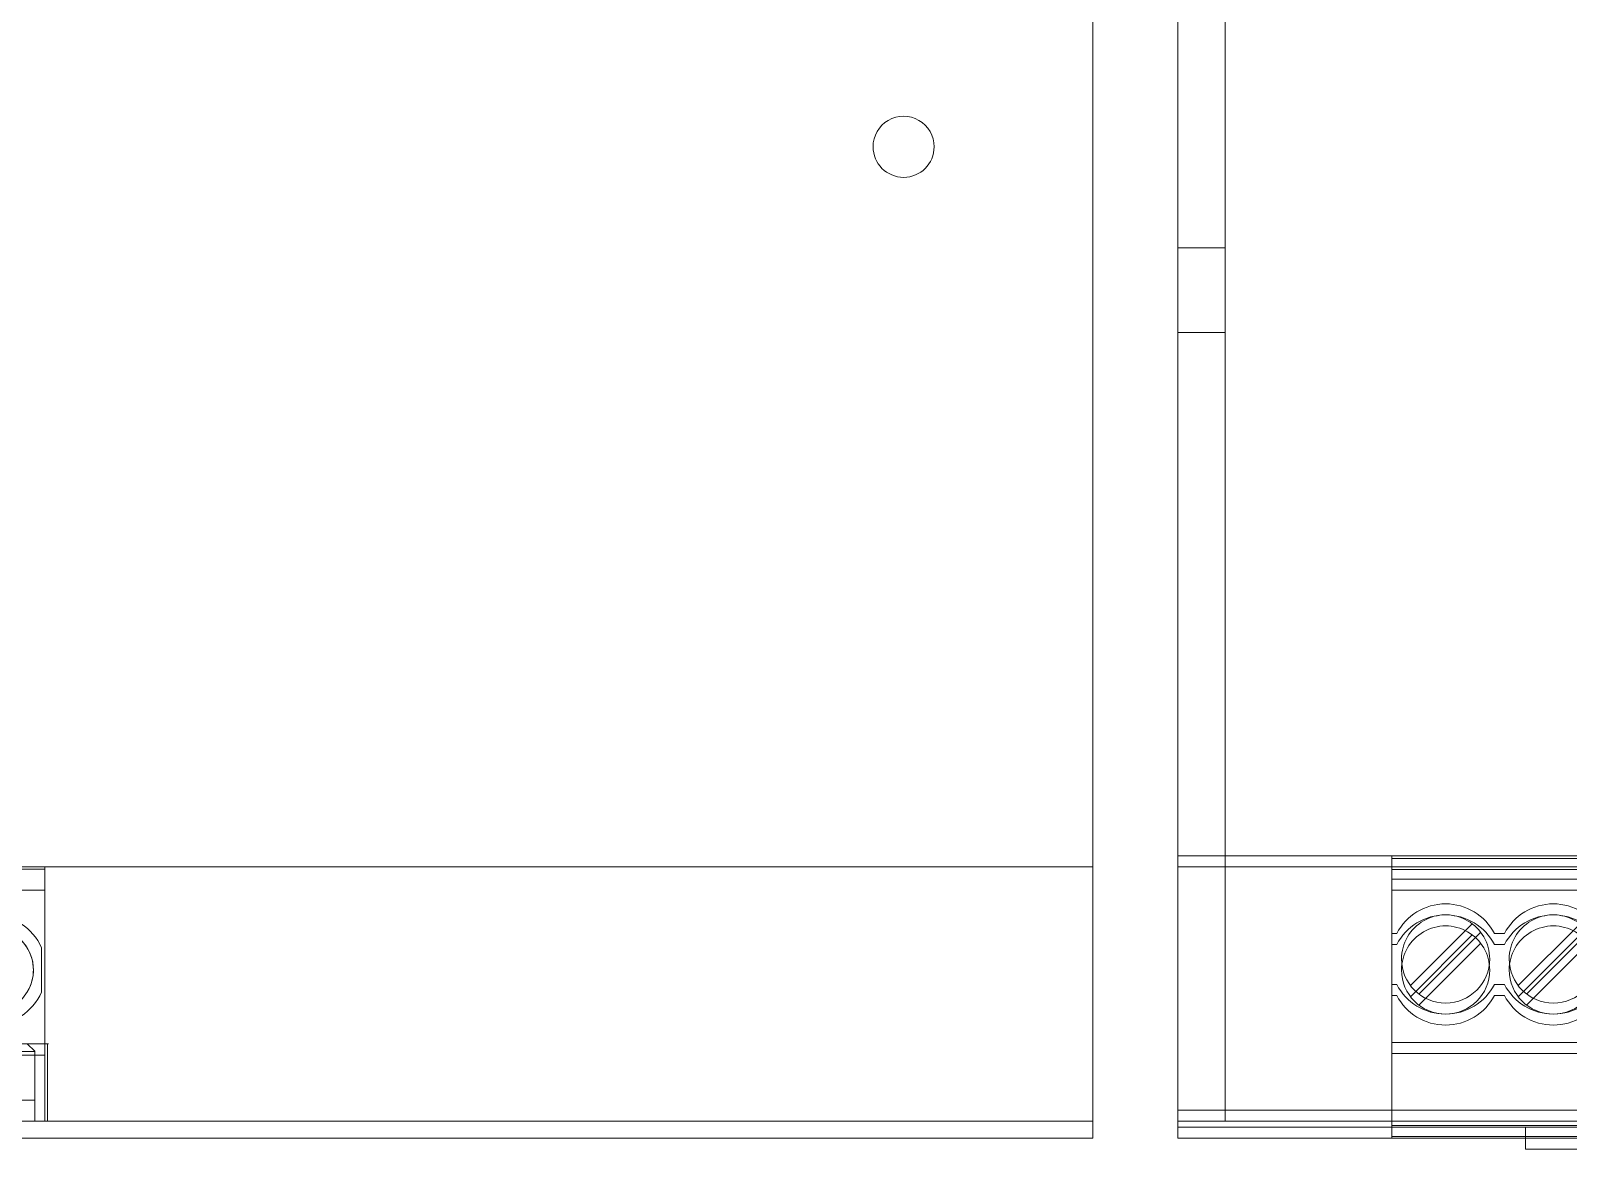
# Model space of a CAD drawing. Header units: millimetres. Extents: x 1359 to 3577, y 1333 to 3557.
# Drawn here: x 1902.6 to 1993.2, y 3145.9 to 3211.9 of the extents above; entities that cross this region are included whole.
import ezdxf

# ---------------------------------------------------------------- set-up
doc = ezdxf.new("R2010")
doc.units = ezdxf.units.MM
doc.layers.add('000-PI-Oprema', color=30, linetype='Continuous', lineweight=5)
doc.layers.add('000-SI-Oprema', color=30, linetype='Continuous', lineweight=0)
doc.layers.add('002-PI-Kabelska kanalica', color=150, linetype='Continuous')

# ---------------------------------------------------------------- blocks, each defined once
blk = doc.blocks.new('QUINT_DIODE')
at = {"layer": '000-PI-Oprema', "color": 0, "linetype": 'ByBlock', "lineweight": 0}
for p, q in [((-47.799, 1.65), (-47.799, 129.65)), ((-47.799, 1), (-47.799, 129)), ((-50.599, 120.65), (-50.599, 16.65)), ((-50.599, 120), (-50.599, 16)), ((-50.599, 16.65), (-50.599, 16.65)), ((0, 16.65), (-50.599, 16.65)), ((-50.599, 16.65), (-50.599, 16.65)), ((-50.599, 16.65), (-50.599, 0.65)), ((-37.989, 16.65), (-37.989, 16.65)), ((-37.989, 16.65), (-37.989, 16.5)), ((-37.989, 16.5), (-37.989, 15.272)), ((-37.989, 16.5), (-12.589, 16.5)), ((0, 16), (-50.599, 16)), ((-50.599, 16), (-50.599, 16)), ((-50.599, 16), (-50.599, 0)), ((-37.989, 16), (-37.989, 16)), ((-37.989, 16), (-37.989, 15.85)), ((-37.989, 15.85), (-37.989, 14.622)), ((-37.989, 15.85), (-12.589, 15.85)), ((-37.989, 15.272), (-37.989, 12.07)), ((-12.589, 15.272), (-37.989, 15.272)), ((-37.989, 14.622), (-37.989, 11.42)), ((-12.589, 14.622), (-37.989, 14.622)), ((-37.989, 12.07), (-37.989, 12.07)), ((-37.989, 12.07), (-37.697, 12.07)), ((-37.989, 12.07), (-37.989, 9.07)), ((-37.697, 12.07), (-37.697, 12.07)), ((-33.24, 12.639), (-36.884, 8.996)), ((-33.24, 11.989), (-36.884, 8.346)), ((-36.389, 8.501), (-32.745, 12.144)), ((-33.24, 12.639), (-33.24, 12.639)), ((-33.24, 11.989), (-33.24, 11.989)), ((-32.745, 12.144), (-32.745, 12.144)), ((-31.931, 12.07), (-31.931, 12.07)), ((-31.347, 12.07), (-31.931, 12.07)), ((-31.347, 12.07), (-31.347, 12.07)), ((-26.89, 12.639), (-30.534, 8.996)), ((-26.89, 11.989), (-30.534, 8.346)), ((-30.039, 8.501), (-26.395, 12.144)), ((-37.989, 11.42), (-37.989, 11.42)), ((-37.989, 11.42), (-37.697, 11.42)), ((-37.989, 11.42), (-37.989, 8.42)), ((-37.697, 11.42), (-37.697, 11.42)), ((-36.389, 7.851), (-32.745, 11.494)), ((-32.745, 11.494), (-32.745, 11.494)), ((-31.931, 11.42), (-31.931, 11.42)), ((-31.347, 11.42), (-31.931, 11.42)), ((-31.347, 11.42), (-31.347, 11.42)), ((-30.039, 7.851), (-26.395, 11.494)), ((-37.414, 10.57), (-37.414, 10.57)), ((-32.214, 10.57), (-32.214, 10.57)), ((-31.064, 10.57), (-31.064, 10.57)), ((-37.989, 9.07), (-37.989, 5.65)), ((-37.989, 9.07), (-37.989, 9.07)), ((-37.989, 9.07), (-37.697, 9.07)), ((-37.697, 9.07), (-37.697, 9.07)), ((-37.414, 9.92), (-37.414, 9.92)), ((-32.214, 9.92), (-32.214, 9.92)), ((-31.931, 9.07), (-31.931, 9.07)), ((-31.347, 9.07), (-31.931, 9.07)), ((-31.347, 9.07), (-31.347, 9.07)), ((-31.064, 9.92), (-31.064, 9.92)), ((-37.989, 8.42), (-37.989, 5)), ((-37.989, 8.42), (-37.989, 8.42)), ((-37.989, 8.42), (-37.697, 8.42)), ((-37.697, 8.42), (-37.697, 8.42)), ((-36.884, 8.996), (-36.884, 8.996)), ((-36.884, 8.346), (-36.884, 8.346)), ((-36.389, 8.501), (-36.389, 8.501)), ((-31.931, 8.42), (-31.931, 8.42)), ((-31.347, 8.42), (-31.931, 8.42)), ((-31.347, 8.42), (-31.347, 8.42)), ((-30.534, 8.996), (-30.534, 8.996)), ((-30.534, 8.346), (-30.534, 8.346)), ((-30.039, 8.501), (-30.039, 8.501)), ((-36.389, 7.851), (-36.389, 7.851)), ((-30.039, 7.851), (-30.039, 7.851)), ((-37.989, 5.65), (-37.989, 0.75)), ((-37.989, 5.65), (-37.989, 5.65)), ((-37.989, 5.65), (-12.589, 5.65)), ((-37.514, 5.65), (-37.514, 5.65)), ((-32.114, 5.65), (-32.114, 5.65)), ((-31.164, 5.65), (-31.164, 5.65)), ((-37.989, 5), (-37.989, 0.1)), ((-37.989, 5), (-37.989, 5)), ((-37.989, 5), (-12.589, 5)), ((-37.514, 5), (-37.514, 5)), ((-32.114, 5), (-32.114, 5)), ((-31.164, 5), (-31.164, 5)), ((-50.599, 1.65), (-50.599, 1.65)), ((-47.799, 1.65), (-50.599, 1.65)), ((-50.599, 1.65), (-50.599, 1.65)), ((-47.799, 1), (-50.599, 1)), ((-50.599, 1), (-50.599, 1)), ((-37.049, 1.65), (-47.799, 1.65)), ((-47.799, 1.65), (-47.799, 1.65)), ((-47.799, 1.65), (-47.799, 1.65)), ((-47.799, 1.65), (-47.799, 1.65)), ((-47.799, 1.65), (-47.799, 1.65)), ((-37.049, 1), (-47.799, 1)), ((-47.799, 1), (-47.799, 1)), ((-47.799, 1), (-47.799, 1)), ((-47.799, 1), (-47.799, 1)), ((-47.799, 1), (-47.799, 1)), ((-40.799, 1.65), (-40.799, 1.65)), ((-40.799, 1), (-40.799, 1)), ((-38.549, 1.65), (-38.549, 1.65)), ((-38.549, 1), (-38.549, 1)), ((-34.549, 1.65), (-37.049, 1.65)), ((-37.049, 1.65), (-37.049, 1.65)), ((-37.049, 1.65), (-37.049, 1.65)), ((-37.049, 1.65), (-37.049, 1.65)), ((-34.549, 1), (-37.049, 1)), ((-37.049, 1), (-37.049, 1)), ((-37.049, 1), (-37.049, 1)), ((-37.049, 1), (-37.049, 1)), ((-34.549, 1.65), (-34.549, 1.65)), ((-34.549, 1.65), (-34.216, 1.65)), ((-34.549, 1.65), (-34.549, 1.65)), ((-34.549, 1.65), (-34.549, 1.65)), ((-34.549, 1), (-34.549, 1)), ((-34.549, 1), (-34.216, 1)), ((-34.549, 1), (-34.549, 1)), ((-34.549, 1), (-34.549, 1)), ((-34.216, 1.65), (-34.049, 1.65)), ((-34.216, 1), (-34.049, 1)), ((-32.85, 1.65), (-34.049, 1.65)), ((-32.85, 1), (-34.049, 1)), ((-32.85, 1.65), (-32.704, 1.65)), ((-32.85, 1), (-32.704, 1)), ((-32.799, 1.65), (-32.799, 1.65)), ((-32.799, 1), (-32.799, 1)), ((-32.149, 1.65), (-32.704, 1.65)), ((-32.149, 1), (-32.704, 1)), ((-18.449, 1.65), (-32.149, 1.65)), ((-32.149, 1.65), (-32.149, 1.65)), ((-18.449, 1), (-32.149, 1)), ((-32.149, 1), (-32.149, 1)), ((-37.989, 0.65), (-50.599, 0.65)), ((-50.599, 0.65), (-50.599, 0.65)), ((-37.989, 0), (-50.599, 0)), ((-50.599, 0), (-50.599, 0)), ((-37.989, 0.75), (-37.989, 0.65)), ((-37.989, 0.75), (-37.989, 0.65)), ((-37.989, 0.75), (-37.989, 0.75)), ((-37.989, 0.75), (-37.989, 0.75)), ((-12.589, 0.75), (-37.989, 0.75)), ((-37.989, 0.65), (-37.989, 0.65)), ((-30.099, 0.65), (-37.989, 0.65)), ((-37.989, 0.65), (-37.989, 0.65)), ((-12.589, 0.65), (-37.989, 0.65)), ((-37.989, 0.1), (-37.989, 0)), ((-37.989, 0.1), (-37.989, 0.1)), ((-37.989, 0.1), (-37.989, 0.1)), ((-12.589, 0.1), (-37.989, 0.1)), ((-37.989, 0), (-37.989, 0)), ((-12.589, 0), (-37.989, 0)), ((-37.514, 0.75), (-37.514, 0.75)), ((-37.514, 0.75), (-37.514, 0.75)), ((-37.514, 0.1), (-37.514, 0.1)), ((-37.389, 0.75), (-37.389, 0.75)), ((-37.389, 0.75), (-37.389, 0.75)), ((-37.389, 0.1), (-37.389, 0.1)), ((-37.389, 0.1), (-37.389, 0.1)), ((-34.94, 0.65), (-34.94, 0.65)), ((-34.94, 0.65), (-34.94, 0.65)), ((-34.94, 0), (-34.94, 0)), ((-33.516, 0.65), (-33.516, 0.65)), ((-33.516, 0.65), (-33.516, 0.65)), ((-33.516, 0), (-33.516, 0)), ((-32.239, 0.75), (-32.239, 0.75)), ((-32.239, 0.75), (-32.239, 0.75)), ((-32.239, 0.1), (-32.239, 0.1)), ((-32.239, 0.1), (-32.239, 0.1)), ((-32.114, 0.75), (-32.114, 0.75)), ((-32.114, 0.75), (-32.114, 0.75)), ((-32.114, 0.1), (-32.114, 0.1)), ((-31.799, 0.65), (-31.799, 0.65)), ((-31.799, 0.65), (-31.799, 0.65)), ((-31.799, 0), (-31.799, 0)), ((-31.164, 0.75), (-31.164, 0.75)), ((-31.164, 0.75), (-31.164, 0.75)), ((-31.164, 0.1), (-31.164, 0.1)), ((-31.039, 0.75), (-31.039, 0.75)), ((-31.039, 0.75), (-31.039, 0.75)), ((-31.039, 0.1), (-31.039, 0.1)), ((-31.039, 0.1), (-31.039, 0.1)), ((-30.099, 0.65), (-30.099, 0)), ((-30.099, 0.65), (-30.099, 0)), ((-30.099, 0), (-30.099, -0.65)), ((-30.099, 0), (-30.099, 0)), ((-30.099, 0), (-20.499, 0)), ((-30.099, 0), (-30.099, 0)), ((-30.099, 0), (-20.499, 0)), ((-30.099, -0.65), (-30.099, -0.65)), ((-30.099, -0.65), (-20.499, -0.65))]:
    blk.add_line(p, q, dxfattribs=at)
blk.add_lwpolyline([(-37.989, 0.65), (-50.599, 0.65), (-50.599, 0.65), (-50.599, 16.65), (-50.599, 120.65), (-50.599, 120.65), (-50.599, 130.65), (-46.499, 130.65), (-4.299, 130.65), (0, 130.65)], dxfattribs=at)
for points in [[(-37.989, 0.75), (-37.989, 0.75)], [(-37.389, 0.75), (-37.389, 0.75)], [(-32.239, 0.75), (-32.239, 0.75)], [(-31.039, 0.75), (-31.039, 0.75)]]:
    blk.add_lwpolyline(points, close=True, dxfattribs=at)
for centre, radius, start, end in [((-34.814, 10.57), 3.25, 27.48645, 152.51357), ((-28.464, 10.57), 3.25, 27.48645, 152.51357), ((-34.814, 9.92), 3.25, 27.48645, 152.51357), ((-34.814, 10.57), 2.6, 0, 180.00002), ((-28.464, 9.92), 3.25, 27.48645, 152.51357), ((-28.464, 10.57), 2.6, 0, 180.00002), ((-34.814, 9.92), 2.6, 0, 180.00002), ((-28.464, 9.92), 2.6, 0, 180.00002), ((-34.814, 10.57), 2.6, 180.00002, 0), ((-28.464, 10.57), 2.6, 180.00002, 0), ((-34.814, 10.57), 3.25, 207.48643, 332.51355), ((-34.814, 9.92), 2.6, 180.00002, 0), ((-28.464, 10.57), 3.25, 207.48643, 332.51355), ((-28.464, 9.92), 2.6, 180.00002, 0), ((-34.814, 9.92), 3.25, 207.48643, 332.51355), ((-28.464, 9.92), 3.25, 207.48643, 332.51355)]:
    blk.add_arc(centre, radius, start, end, dxfattribs=at)
blk = doc.blocks.new('PXC.2866776')
at = {"layer": '000-PI-Oprema', "color": 0, "linetype": 'ByBlock', "lineweight": 0}
for p, q in [((48027.914, 24973.753), (48027.914, 24869.753)), ((48014.954, 24912.203), (48014.954, 24912.203)), ((48018.554, 24912.203), (48018.554, 24912.203)), ((47937.914, 24869.753), (48027.914, 24869.753)), ((47947.093, 24869.606), (47966.139, 24869.606)), ((47966.139, 24869.753), (47966.139, 24869.753)), ((47966.139, 24869.606), (47966.139, 24869.753)), ((47966.139, 24869.606), (47966.139, 24869.606)), ((47966.139, 24869.606), (47966.139, 24869.606)), ((47966.139, 24869.606), (47966.139, 24868.378)), ((47969.314, 24869.753), (47969.314, 24869.753)), ((47975.314, 24869.753), (47975.314, 24869.753)), ((47978.314, 24869.753), (47978.314, 24869.753)), ((48027.914, 24869.753), (48027.914, 24853.753)), ((48027.914, 24869.753), (48027.914, 24869.753)), ((47966.139, 24868.378), (47947.093, 24868.378)), ((47966.139, 24868.378), (47966.139, 24858.656)), ((47965.943, 24864.984), (47965.943, 24864.984)), ((47965.943, 24862.368), (47965.943, 24864.984)), ((47965.943, 24862.368), (47965.943, 24862.368)), ((47966.295, 24859.316), (47963.533, 24859.316)), ((47965.108, 24859.316), (47965.543, 24858.881)), ((47966.295, 24859.316), (47966.295, 24854.753)), ((47966.295, 24859.316), (47966.355, 24859.316)), ((47966.355, 24859.316), (47966.355, 24859.316)), ((47947.093, 24858.656), (47966.139, 24858.656)), ((47960.393, 24858.874), (47965.543, 24858.874)), ((47965.543, 24858.881), (47965.543, 24858.881)), ((47965.543, 24858.881), (47965.543, 24858.874)), ((47965.543, 24858.874), (47965.543, 24854.753)), ((47966.139, 24858.656), (47966.139, 24858.656)), ((47966.139, 24858.656), (47966.139, 24854.753)), ((47965.543, 24856.006), (47960.393, 24856.006)), ((47937.914, 24854.753), (48027.914, 24854.753)), ((47966.139, 24854.756), (47947.093, 24854.756)), ((47966.139, 24854.753), (47966.139, 24854.756)), ((47966.139, 24854.756), (47966.139, 24854.756)), ((47987.489, 24854.756), (48019.239, 24854.756)), ((48027.914, 24853.753), (47937.914, 24853.753))]:
    blk.add_line(p, q, dxfattribs=at)
for centre, radius, start, end in [((48016.754, 24912.203), 1.8, 0, 180.00002), ((48016.754, 24912.203), 1.8, 180.00002, 0), ((47962.968, 24863.676), 3.25, 23.73959, 89.99998), ((47962.964, 24863.673), 2.5, 302.291, 66.52178), ((47962.968, 24863.676), 3.25, 270.00002, 336.26041)]:
    blk.add_arc(centre, radius, start, end, dxfattribs=at)
blk.add_ellipse((47962.968, 24863.671), major_axis=(-0.957, -2.31), ratio=1, start_param=1.399912, end_param=3.124519, dxfattribs=at)
at = {"layer": '000-SI-Oprema', "color": 0, "linetype": 'ByBlock', "lineweight": 0}
for p, q in [((48027.914, 24973.753), (48027.914, 24869.753)), ((48014.954, 24912.203), (48014.954, 24912.203)), ((48018.554, 24912.203), (48018.554, 24912.203)), ((47937.914, 24869.753), (48027.914, 24869.753)), ((47947.093, 24869.606), (47966.139, 24869.606)), ((47966.139, 24869.753), (47966.139, 24869.753)), ((47966.139, 24869.606), (47966.139, 24869.753)), ((47966.139, 24869.606), (47966.139, 24869.606)), ((47966.139, 24869.606), (47966.139, 24869.606)), ((47966.139, 24869.606), (47966.139, 24868.378)), ((47969.314, 24869.753), (47969.314, 24869.753)), ((47975.314, 24869.753), (47975.314, 24869.753)), ((47978.314, 24869.753), (47978.314, 24869.753)), ((48027.914, 24869.753), (48027.914, 24869.753)), ((48027.914, 24869.753), (48027.914, 24853.753)), ((48027.914, 24869.753), (48027.914, 24869.753)), ((47966.139, 24868.378), (47947.093, 24868.378)), ((47966.139, 24868.378), (47966.139, 24858.656)), ((47965.943, 24864.984), (47965.943, 24864.984)), ((47965.943, 24862.368), (47965.943, 24864.984)), ((47965.943, 24862.368), (47965.943, 24862.368)), ((47966.295, 24859.316), (47963.533, 24859.316)), ((47965.108, 24859.316), (47965.543, 24858.881)), ((47966.295, 24859.316), (47966.295, 24854.753)), ((47966.295, 24859.316), (47966.355, 24859.316)), ((47966.355, 24859.316), (47966.355, 24859.316)), ((47947.093, 24858.656), (47966.139, 24858.656)), ((47960.393, 24858.874), (47965.543, 24858.874)), ((47965.543, 24858.881), (47965.543, 24858.881)), ((47965.543, 24858.881), (47965.543, 24858.874)), ((47965.543, 24858.874), (47965.543, 24854.753)), ((47966.139, 24858.656), (47966.139, 24858.656)), ((47966.139, 24858.656), (47966.139, 24854.753)), ((47965.543, 24856.006), (47960.393, 24856.006)), ((47937.914, 24854.753), (48027.914, 24854.753)), ((47966.139, 24854.756), (47947.093, 24854.756)), ((47966.139, 24854.753), (47966.139, 24854.756)), ((47966.139, 24854.756), (47966.139, 24854.756)), ((47987.489, 24854.756), (48019.239, 24854.756)), ((48027.914, 24853.753), (47937.914, 24853.753))]:
    blk.add_line(p, q, dxfattribs=at)
for centre, radius, start, end in [((48016.754, 24912.203), 1.8, 0, 180.00002), ((48016.754, 24912.203), 1.8, 180.00002, 0), ((47962.968, 24863.676), 3.25, 23.73959, 89.99998), ((47962.964, 24863.673), 2.5, 302.291, 66.52178), ((47962.968, 24863.676), 3.25, 270.00002, 336.26041)]:
    blk.add_arc(centre, radius, start, end, dxfattribs=at)
blk.add_ellipse((47962.968, 24863.671), major_axis=(-0.957, -2.31), ratio=1, start_param=1.399912, end_param=3.124519, dxfattribs=at)

msp = doc.modelspace()

# ---------------------------------------------------------------- linework, layer by layer
at = {"layer": '002-PI-Kabelska kanalica', "color": 0, "linetype": 'ByBlock', "lineweight": 0, "ltscale": 0.25}
for points in [[(1970.193, 3199.056), (1972.993, 3199.056)], [(1970.193, 3194.056), (1972.993, 3194.056)]]:
    msp.add_lwpolyline(points, dxfattribs=at)

# ---------------------------------------------------------------- block references
at = {"layer": '002-PI-Kabelska kanalica', "color": 0, "linetype": 'ByBlock', "lineweight": 0}
for name, p in [('QUINT_DIODE', (2020.792, 3146.556)), ('PXC.2866776', (-46062.721, -21707.196))]:
    msp.add_blockref(name, p, dxfattribs=at)

doc.saveas('drawing.dxf')
